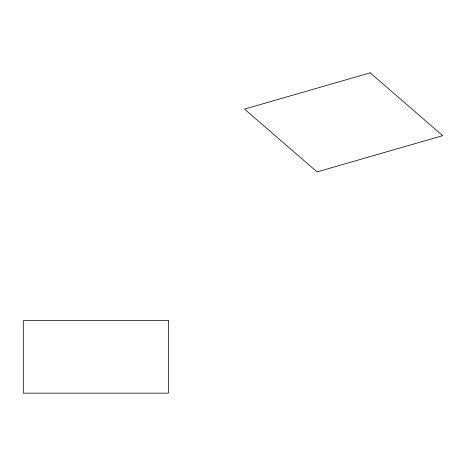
<?xml version="1.0" encoding="UTF-8"?>
<svg xmlns="http://www.w3.org/2000/svg" width="466" height="466" viewBox="0 0 466 466"><rect width="100%" height="100%" fill="white"/><g stroke="black" fill="none" stroke-linecap="round" stroke-linejoin="round"><path stroke-width="0.7" d="M370.167 72.842L244.534 109.108L317.066 171.925L442.7 135.658L370.167 72.842M168.372 320.625L23.3 320.625L23.3 393.158L168.372 393.158L168.372 320.625"/></g></svg>
